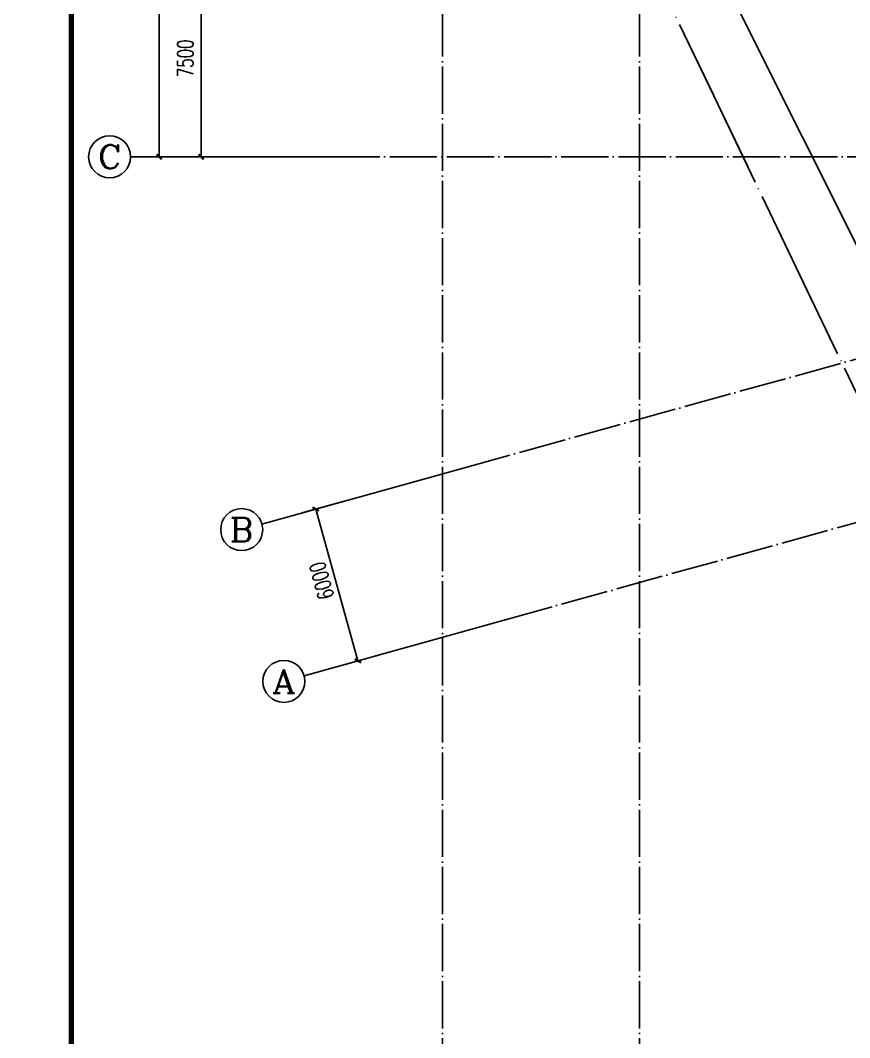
# Model space of a CAD drawing. Extents: x 246015 to 608740, y -108003 to 88400.
# Drawn here: x 283782 to 315359, y -70524 to -31763 of the extents above; entities that cross this region are included whole.
import ezdxf
from ezdxf.enums import TextEntityAlignment as Align

# ---------------------------------------------------------------- set-up
doc = ezdxf.new("R2010")
doc.units = 0
doc.header["$LTSCALE"] = 3000
doc.header["$MEASUREMENT"] = 0
doc.header["$PDMODE"] = 1
doc.linetypes.add('DOTE', pattern=[2.42, 2, -0.2, 0.02, -0.2])
doc.layers.get('0').update_dxf_attribs({"linetype": 'CONTINUOUS'})
doc.layers.get('DEFPOINTS').update_dxf_attribs({"linetype": 'CONTINUOUS'})
for name, color, linetype in [('AXIS', 3, 'CONTINUOUS'), ('AXIS_TEXT', 7, 'CONTINUOUS'), ('dote', 1, 'DOTE'), ('PUB_DIM', 3, 'CONTINUOUS'), ('PUB_TITLE', 4, 'CONTINUOUS')]:
    doc.layers.add(name, color=color, linetype=linetype)
doc.layers.add('红线', color=7, linetype='CONTINUOUS', true_color=0xe0150b)
doc.styles.add('_TCH_AXIS', font='COMPLEX', dxfattribs={"bigfont": 'GBCBIG'})
doc.styles.add('COMPLEX', font='COMPLEX')
doc.styles.add('DIM_FONT', font='simplex.shx', dxfattribs={"width": 0.7, "bigfont": 'hztxt.shx'})
doc.dimstyles.new('DIMN200', dxfattribs={"dimscale": 2, "dimtxt": 300, "dimasz": 100, "dimexe": 250, "dimexo": 300, "dimgap": 150, "dimtad": 1, "dimdec": 0, "dimzin": 0, "dimdsep": 46, "dimtxsty": 'DIM_FONT', "dimblk": 'ARCHTICK', "dimcen": 0.09, "dimclrt": 7, "dimazin": 2, "dimtfac": 1, "dimtdec": 0, "dimtix": 1, "dimtmove": 2, "dimatfit": 3, "dimfxl": 0, "dimtolj": 1, "dimtzin": 0, "dimarcsym": 0})

# ---------------------------------------------------------------- blocks, each defined once
blk = doc.blocks.new('_ARCHTICK')
at = {"color": 0, "linetype": 'ByBlock', "const_width": 0.4}
blk.add_lwpolyline([(-0.5, -0.5), (0.5, 0.5)], dxfattribs=at)
blk = doc.blocks.new('*D461')
at = {"layer": 'DEFPOINTS', "color": 0}
for p in [(298395, 2059), (323892, -48935), (320714, -50524)]:
    blk.add_point(p, dxfattribs=at)
at = {"layer": 'PUB_DIM', "color": 0, "lineweight": -2}
for p, q in [((297859, 1791), (294770, 247)), ((295217, 470), (320714, -50524)), ((323356, -49203), (320267, -50747))]:
    blk.add_line(p, q, dxfattribs=at)
at = {"layer": 'PUB_DIM', "color": 0, "lineweight": -2, "xscale": 200, "yscale": 200, "zscale": 200}
for p, rotation in [((295217, 470), 116.5650511717847), ((320714, -50524), 296.5650511717847)]:
    blk.add_blockref('_ARCHTICK', p, dxfattribs=dict(at, rotation=rotation))
at = {"layer": 'PUB_DIM', "color": 7, "insert": (308502, -24758), "char_height": 600, "attachment_point": 5, "rotation": 296.5651, "style": 'DIM_FONT'}
blk.add_mtext('\\A1;57013', dxfattribs=at)
blk = doc.blocks.new('*D1053')
at = {"layer": 'AXIS', "color": 0, "lineweight": -2}
for p, q in [((295068, -29461), (290168, -29461)), ((290668, -36961), (290668, -29461)), ((295068, -36961), (290168, -36961))]:
    blk.add_line(p, q, dxfattribs=at)
at = {"layer": 'DEFPOINTS', "color": 0}
for p in [(290668, -29461), (295668, -29461), (295668, -36961)]:
    blk.add_point(p, dxfattribs=at)
at = {"layer": 'AXIS', "color": 0, "lineweight": -2, "xscale": 200, "yscale": 200, "zscale": 200}
for p, rotation in [((290668, -29461), 90), ((290668, -36961), 270)]:
    blk.add_blockref('_ARCHTICK', p, dxfattribs=dict(at, rotation=rotation))
at = {"layer": 'AXIS', "color": 7, "insert": (290068, -33211), "char_height": 600, "attachment_point": 5, "rotation": 90, "style": 'DIM_FONT'}
blk.add_mtext('\\A1;7500', dxfattribs=at)
blk = doc.blocks.new('*D1065')
at = {"layer": 'AXIS', "color": 0, "lineweight": -2}
for p, q in [((295068, 52539), (288568, 52539)), ((289068, -36961), (289068, 52539)), ((295068, -36961), (288568, -36961))]:
    blk.add_line(p, q, dxfattribs=at)
at = {"layer": 'DEFPOINTS', "color": 0}
for p in [(289068, 52539), (295668, 52539), (295668, -36961)]:
    blk.add_point(p, dxfattribs=at)
at = {"layer": 'AXIS', "color": 0, "lineweight": -2, "xscale": 200, "yscale": 200, "zscale": 200}
for p, rotation in [((289068, 52539), 90), ((289068, -36961), 270)]:
    blk.add_blockref('_ARCHTICK', p, dxfattribs=dict(at, rotation=rotation))
at = {"layer": 'AXIS', "color": 7, "insert": (288468, 7789), "char_height": 600, "attachment_point": 5, "rotation": 90, "style": 'DIM_FONT'}
blk.add_mtext('\\A1;89500', dxfattribs=at)
blk = doc.blocks.new('_AXISO')
blk.add_circle((0, 0), 0.5)
at = {"layer": 'AXIS_TEXT', "style": 'COMPLEX', "width": 1.041667}
blk.add_attdef('A', text='', height=0.56, dxfattribs=at).set_placement((-0.25, -0.28), (0.25, -0.28), align=Align.FIT)

msp = doc.modelspace()

# ---------------------------------------------------------------- linework, layer by layer
at = {"layer": 'AXIS'}
for p, q in [((295980.6, -36961.4), (287980.6, -36961.4)), ((300688.7, -48812.8), (292980.5, -50954)), ((302294.5, -54593.9), (294586.4, -56735.1))]:
    msp.add_line(p, q, dxfattribs=at)
at = {"layer": 'dote', "ltscale": 0.3}
for p, q in [((299853.9, -81061.4), (299853.9, 53538.6)), ((307353.9, -81061.4), (307353.9, 53538.6)), ((300688.7, -48812.8), (397353.9, -21961.4)), ((302294.5, -54593.9), (406353.9, -25688.6)), ((295667.9, -36961.4), (554353.9, -36961.4))]:
    msp.add_line(p, q, dxfattribs=at)
at = {"layer": 'PUB_DIM'}
for p, q in [((296256.5, -50044), (294546.4, -50519)), ((295028.2, -50385.2), (296634.1, -56166.3)), ((297862.3, -55825.1), (296152.3, -56300.1))]:
    msp.add_line(p, q, dxfattribs=at)
at = {"layer": 'PUB_TITLE', "const_width": 200}
msp.add_lwpolyline([(285723.8, -97985.8), (575973.8, -97985.8), (575973.8, 66214.2), (285723.8, 66214.2)], close=True, dxfattribs=at)
at = {"layer": '红线', "linetype": 'DOTE'}
msp.add_lwpolyline([(321625.8, 41313.5), (283782, 20451.8), (327022.4, -69761.6, -0.1186699), (571935, -34205), (582107, -28597.6), (543576.1, 41298.8, 0.0913964), (321625.8, 41313.5)], format="xyb", dxfattribs=at)
at = {"layer": '红线', "color": 31, "linetype": 'DOTE', "ltscale": 0.5}
msp.add_lwpolyline([(321625.8, 41313.5), (283782, 20451.8), (327022.4, -69761.6, -0.1186699), (571935, -34205), (582107, -28597.6), (543576.1, 41298.8, 0.0913964), (321625.8, 41313.5)], format="xyb", dxfattribs=at)

# ---------------------------------------------------------------- block references
at = {"layer": 'AXIS'}
ref = msp.add_blockref('_AXISO', (287180.6, -36961.4), dxfattribs=dict(at, xscale=1600, yscale=1600, zscale=1600))
ref.add_attrib('A', 'C', dxfattribs={"layer": 'AXIS_TEXT', "height": 905.1, "style": '_TCH_AXIS', "width": 1.4}).set_placement((286728.1, -37413.9), (287633.2, -37413.9), align=Align.FIT)
ref = msp.add_blockref('_AXISO', (292209.7, -51168.1), dxfattribs=dict(at, xscale=1600, yscale=1600, zscale=1600))
ref.add_attrib('A', 'B', dxfattribs={"layer": 'AXIS_TEXT', "height": 905.1, "style": '_TCH_AXIS', "width": 1.235294}).set_placement((291757.1, -51620.6), (292662.2, -51620.6), align=Align.FIT)
ref = msp.add_blockref('_AXISO', (293815.6, -56949.2), dxfattribs=dict(at, xscale=1600, yscale=1600, zscale=1600))
ref.add_attrib('A', 'A', dxfattribs={"layer": 'AXIS_TEXT', "height": 905.1, "style": '_TCH_AXIS', "width": 1.166667}).set_placement((293363, -57401.7), (294268.1, -57401.7), align=Align.FIT)
at = {"layer": 'PUB_DIM', "xscale": 200, "yscale": 200, "zscale": 200}
for p, rotation in [((295028.2, -50385.2), 105.5241109935558), ((296634.1, -56166.3), 285.5241109935558)]:
    msp.add_blockref('_ARCHTICK', p, dxfattribs=dict(at, rotation=rotation))

# ---------------------------------------------------------------- texts
at = {"layer": 'PUB_DIM', "color": 7, "insert": (295254.5, -53115.1), "char_height": 600, "attachment_point": 5, "rotation": 105.52411, "style": 'DIM_FONT'}
msp.add_mtext('\\A1;6000', dxfattribs=at)

# ---------------------------------------------------------------- dimensions: what is measured, and where the dimension line sits
at = {"layer": 'AXIS'}
for p2, distance, picture, middle in [((295667.9, 52538.6), 6600, '*D1065', (288467.9, 7788.6)), ((295667.9, -29461.4), 5000, '*D1053', (290067.9, -33211.4))]:
    dim = msp.add_aligned_dim(p1=(295667.9, -36961.4), p2=p2, distance=distance, dimstyle='DIMN200', dxfattribs=at)
    dim.commit()
    dim.dimension.update_dxf_attribs({"geometry": picture, "text_midpoint": middle})
at = {"layer": 'PUB_DIM'}
dim = msp.add_aligned_dim(p1=(298395.4, 2059.4), p2=(323892.4, -48934.6), distance=-3553.6, dimstyle='DIMN200', dxfattribs=at)
dim.commit()
dim.dimension.update_dxf_attribs({"geometry": '*D461', "text_midpoint": (308502.1, -24758.5)})

doc.saveas('drawing.dxf')
